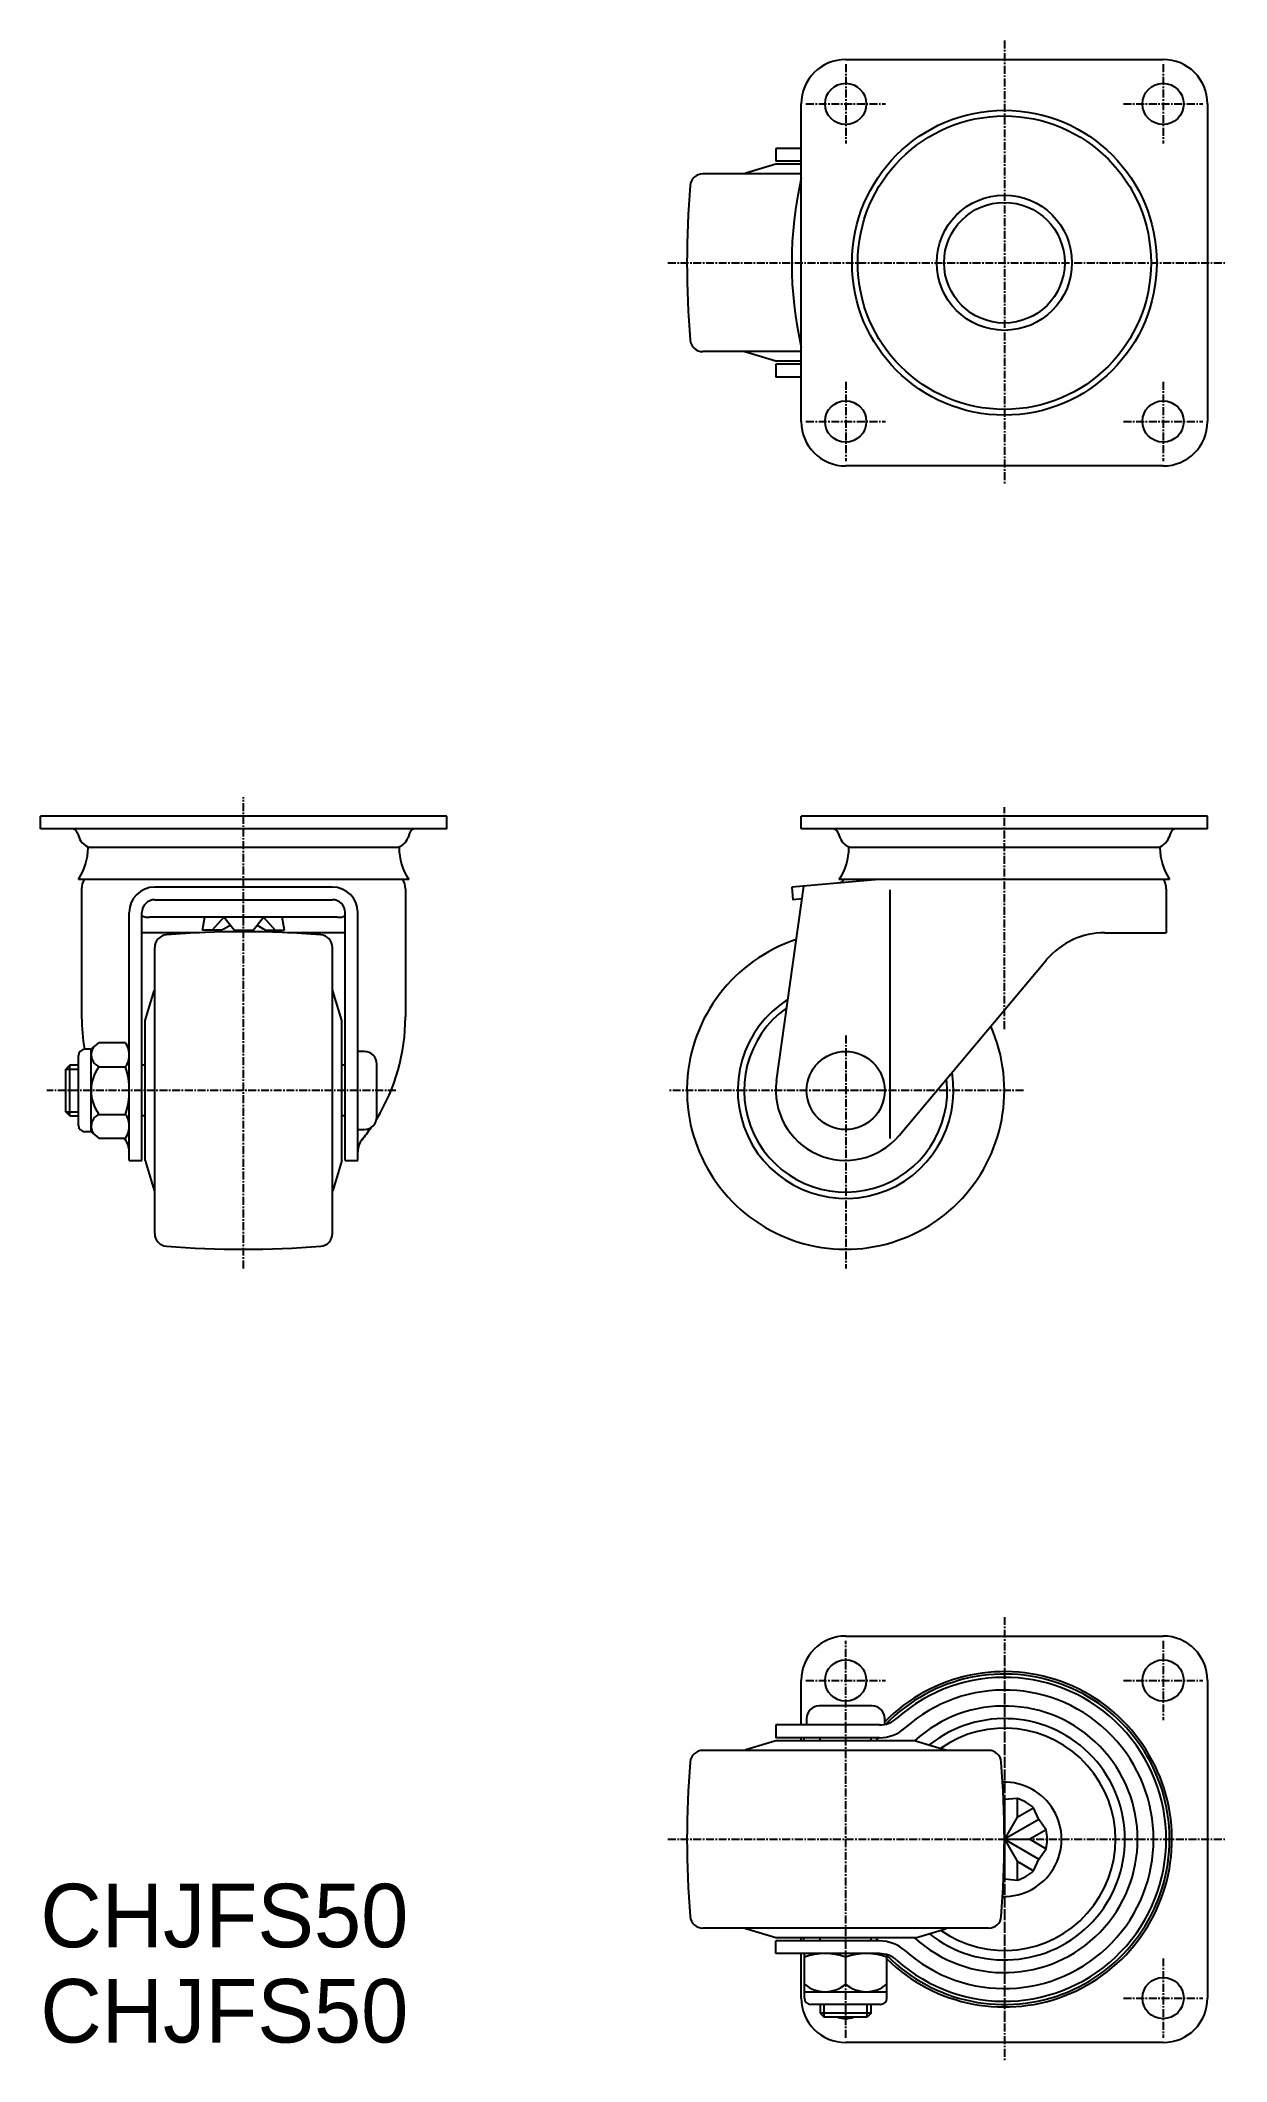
# Model space of a CAD drawing. Extents: x -3730 to -3543, y -247 to 71.
import ezdxf

# ---------------------------------------------------------------- set-up
doc = ezdxf.new("R2010")
doc.units = 0
doc.linetypes.add('CENTER', pattern=[2, 1.25, -0.25, 0.25, -0.25])
doc.layers.get('0').update_dxf_attribs({"linetype": 'CONTINUOUS'})
doc.layers.get('DEFPOINTS').update_dxf_attribs({"linetype": 'CONTINUOUS'})
doc.layers.add('CENTER', color=1, linetype='CENTER')

msp = doc.modelspace()

# ---------------------------------------------------------------- linework, layer by layer
at = {"color": 7, "linetype": 'CONTINUOUS'}
for p, q in [((-3603.43, 68.43), (-3553.43, 68.43)), ((-3610.43, 11.43), (-3610.43, 61.43)), ((-3546.43, 61.43), (-3546.43, 11.43)), ((-3610.43, 54.43), (-3614.43, 54.43)), ((-3614.43, 54.43), (-3614.43, 52.43)), ((-3614.43, 51.93), (-3619.14, 50.51)), ((-3610.43, 52.43), (-3614.43, 52.43)), ((-3610.43, 51.93), (-3614.43, 51.93)), ((-3610.43, 50.43), (-3625.94, 50.43)), ((-3610.43, 22.43), (-3625.94, 22.43)), ((-3614.43, 20.93), (-3619.14, 22.34)), ((-3610.43, 20.93), (-3614.43, 20.93)), ((-3610.43, 20.43), (-3614.43, 20.43)), ((-3614.43, 20.43), (-3614.43, 18.43)), ((-3610.43, 18.43), (-3614.43, 18.43)), ((-3553.43, 4.43), (-3603.43, 4.43)), ((-3666.28, -50.71), (-3730.28, -50.71)), ((-3730.28, -52.71), (-3730.28, -50.71)), ((-3730.28, -52.71), (-3730.28, -50.71)), ((-3666.28, -52.71), (-3666.28, -50.71)), ((-3666.28, -52.71), (-3666.28, -50.71)), ((-3546.43, -50.71), (-3610.43, -50.71)), ((-3610.43, -52.71), (-3610.43, -50.71)), ((-3610.43, -52.71), (-3610.43, -50.71)), ((-3546.43, -52.71), (-3546.43, -50.71)), ((-3546.43, -52.71), (-3546.43, -50.71)), ((-3666.28, -52.71), (-3730.28, -52.71)), ((-3724.44, -53.37), (-3724.19, -54.07)), ((-3672.12, -53.37), (-3672.37, -54.07)), ((-3546.43, -52.71), (-3610.43, -52.71)), ((-3604.59, -53.37), (-3604.33, -54.07)), ((-3552.26, -53.37), (-3552.52, -54.07)), ((-3673.78, -55.67), (-3722.78, -55.67)), ((-3553.92, -55.67), (-3602.93, -55.67)), ((-3672.26, -60.67), (-3724.3, -60.67)), ((-3723.78, -62.17), (-3723.78, -82.33)), ((-3684.28, -61.87), (-3712.28, -61.87)), ((-3672.78, -62.17), (-3672.78, -82.33)), ((-3614.32, -92.38), (-3610.01, -61.71)), ((-3598.21, -60.67), (-3611.93, -61.87)), ((-3611.93, -61.87), (-3611.75, -63.87)), ((-3552.41, -60.67), (-3604.45, -60.67)), ((-3596.49, -62.32), (-3596.49, -101.45)), ((-3552.93, -62.17), (-3552.93, -69.07)), ((-3716.28, -104.91), (-3716.28, -65.87)), ((-3714.28, -104.91), (-3714.28, -65.87)), ((-3683.48, -66.64), (-3713.08, -66.64)), ((-3712.28, -63.87), (-3684.28, -63.87)), ((-3704.73, -68.64), (-3704.39, -66.64)), ((-3701.4, -66.64), (-3703.23, -68.64)), ((-3699.77, -68.64), (-3701.4, -66.64)), ((-3696.79, -68.64), (-3695.15, -66.64)), ((-3695.15, -66.64), (-3693.32, -68.64)), ((-3691.83, -68.64), (-3692.17, -66.64)), ((-3682.28, -104.91), (-3682.28, -65.87)), ((-3680.28, -104.91), (-3680.28, -65.87)), ((-3610.29, -63.74), (-3611.75, -63.87)), ((-3705.21, -69.07), (-3714.28, -69.07)), ((-3701.74, -68.64), (-3704.73, -68.64)), ((-3701.74, -68.64), (-3700.4, -67.87)), ((-3699.77, -68.64), (-3696.79, -68.64)), ((-3696.16, -67.87), (-3694.82, -68.64)), ((-3694.82, -68.64), (-3691.83, -68.64)), ((-3682.28, -69.07), (-3691.35, -69.07)), ((-3562.63, -69.07), (-3552.93, -69.07)), ((-3712.28, -116.43), (-3712.28, -71.4)), ((-3684.28, -116.43), (-3684.28, -71.4)), ((-3595, -100.98), (-3571.82, -73.36)), ((-3713.78, -82.91), (-3712.36, -78.2)), ((-3682.78, -82.91), (-3684.19, -78.2)), ((-3713.78, -104.91), (-3713.78, -82.91)), ((-3682.78, -104.91), (-3682.78, -82.91)), ((-3724.28, -99.41), (-3724.28, -88.41)), ((-3722.28, -87.41), (-3723.28, -87.41)), ((-3722.28, -87.41), (-3721.08, -86.41)), ((-3722.28, -100.41), (-3722.28, -87.41)), ((-3716.86, -86.41), (-3721.08, -86.41)), ((-3716.86, -86.41), (-3716.28, -87.41)), ((-3679.28, -87.76), (-3680.28, -87.76)), ((-3725.65, -89.91), (-3726.28, -90.54)), ((-3726.28, -97.29), (-3726.28, -90.54)), ((-3725.65, -97.91), (-3725.65, -89.91)), ((-3724.28, -89.91), (-3725.65, -89.91)), ((-3721.08, -90.16), (-3716.86, -90.16)), ((-3713.78, -89.91), (-3714.28, -89.91)), ((-3682.28, -89.91), (-3682.78, -89.91)), ((-3677.28, -98.06), (-3677.28, -89.76)), ((-3725.65, -97.91), (-3726.28, -97.29)), ((-3725.65, -97.91), (-3724.28, -97.91)), ((-3721.08, -97.67), (-3716.86, -97.67)), ((-3713.78, -97.91), (-3714.28, -97.91)), ((-3682.28, -97.91), (-3682.78, -97.91)), ((-3722.28, -100.41), (-3723.28, -100.41)), ((-3722.28, -100.41), (-3721.08, -101.42)), ((-3721.08, -101.42), (-3716.86, -101.42)), ((-3716.86, -101.42), (-3716.28, -100.41)), ((-3680.28, -100.06), (-3679.28, -100.06)), ((-3716.28, -104.91), (-3714.28, -104.91)), ((-3713.78, -104.91), (-3712.36, -109.63)), ((-3682.78, -104.91), (-3684.19, -109.63)), ((-3682.28, -104.91), (-3680.28, -104.91)), ((-3603.43, -179.81), (-3553.43, -179.81)), ((-3610.43, -193.81), (-3610.43, -186.81)), ((-3546.43, -186.81), (-3546.43, -236.81)), ((-3599.28, -190.81), (-3607.58, -190.81)), ((-3598.08, -193.81), (-3614.43, -193.81)), ((-3614.43, -193.81), (-3614.43, -195.81)), ((-3609.58, -192.81), (-3609.58, -193.81)), ((-3597.28, -193.73), (-3597.28, -192.81)), ((-3614.43, -196.31), (-3619.14, -197.72)), ((-3598.08, -195.81), (-3614.43, -195.81)), ((-3592.43, -196.31), (-3614.43, -196.31)), ((-3610.43, -196.31), (-3610.43, -195.81)), ((-3610.01, -195.81), (-3610.01, -196.31)), ((-3607.43, -196.31), (-3607.43, -195.81)), ((-3599.43, -196.31), (-3599.43, -195.81)), ((-3592.43, -196.31), (-3587.71, -197.72)), ((-3580.91, -197.81), (-3625.94, -197.81)), ((-3578.43, -205.56), (-3578.56, -205.54)), ((-3576.43, -205.36), (-3578.43, -205.56)), ((-3578.43, -205.56), (-3578.43, -218.06)), ((-3576.43, -205.36), (-3576.43, -208.34)), ((-3576.43, -208.34), (-3573.84, -206.85)), ((-3573.01, -208.68), (-3573.84, -206.85)), ((-3576.43, -208.34), (-3578.43, -211.81)), ((-3573.01, -208.68), (-3578.43, -211.81)), ((-3571.84, -210.32), (-3573.01, -208.68)), ((-3578.43, -211.81), (-3573.01, -214.93)), ((-3578.43, -211.81), (-3576.43, -215.27)), ((-3578.43, -211.81), (-3574.43, -211.81)), ((-3571.84, -210.32), (-3574.43, -211.81)), ((-3574.43, -211.81), (-3571.84, -213.3)), ((-3576.43, -215.27), (-3576.43, -218.25)), ((-3576.43, -215.27), (-3573.84, -216.76)), ((-3573.84, -216.76), (-3573.01, -214.93)), ((-3573.01, -214.93), (-3571.84, -213.3)), ((-3578.56, -218.07), (-3578.43, -218.06)), ((-3578.43, -218.06), (-3576.43, -218.25)), ((-3580.91, -225.81), (-3625.94, -225.81)), ((-3614.43, -227.31), (-3619.14, -225.89)), ((-3592.43, -227.31), (-3587.71, -225.89)), ((-3592.43, -227.31), (-3614.43, -227.31)), ((-3598.08, -227.81), (-3614.43, -227.81)), ((-3614.43, -229.81), (-3614.43, -227.81)), ((-3610.43, -227.81), (-3610.43, -227.31)), ((-3610.01, -227.81), (-3610.01, -227.31)), ((-3607.43, -227.81), (-3607.43, -227.31)), ((-3599.43, -227.81), (-3599.43, -227.31)), ((-3598.08, -229.81), (-3614.43, -229.81)), ((-3610.43, -236.81), (-3610.43, -229.81)), ((-3609.93, -236.81), (-3609.93, -229.81)), ((-3603.43, -234.61), (-3603.43, -230.39)), ((-3596.93, -236.81), (-3596.93, -229.98)), ((-3609.93, -235.81), (-3596.93, -235.81)), ((-3597.93, -237.81), (-3608.93, -237.81)), ((-3607.43, -237.81), (-3607.43, -239.18)), ((-3599.43, -239.18), (-3599.43, -237.81)), ((-3599.43, -239.18), (-3607.43, -239.18)), ((-3607.43, -239.18), (-3606.8, -239.81)), ((-3600.05, -239.81), (-3606.8, -239.81)), ((-3599.43, -239.18), (-3600.05, -239.81)), ((-3553.43, -243.81), (-3603.43, -243.81))]:
    msp.add_line(p, q, dxfattribs=at)
at = {"color": 3, "linetype": 'CONTINUOUS'}
for p, q in [((-3726.28, -90.54), (-3724.28, -90.54)), ((-3726.28, -97.29), (-3724.28, -97.29)), ((-3606.8, -239.81), (-3606.8, -237.81)), ((-3600.05, -239.81), (-3600.05, -237.81))]:
    msp.add_line(p, q, dxfattribs=at)
at = {"color": 7, "linetype": 'CONTINUOUS'}
for centre, radius in [((-3603.43, 61.43), 3.25), ((-3553.43, 61.43), 3.25), ((-3578.43, 36.43), 24), ((-3578.43, 36.43), 23.1), ((-3578.43, 36.43), 10.65), ((-3578.43, 36.43), 9.5), ((-3603.43, 11.43), 3.25), ((-3553.43, 11.43), 3.25), ((-3603.43, -93.91), 6.15), ((-3603.43, -186.81), 3.25), ((-3553.43, -186.81), 3.25), ((-3553.43, -236.81), 3.25)]:
    msp.add_circle(centre, radius, dxfattribs=at)
for centre, radius, start, end in [((-3603.43, 61.43), 7, 90, 180), ((-3553.43, 61.43), 7, 0, 90), ((-3478.43, 36.43), 150, 175.3493, 184.6507), ((-3625.94, 48.43), 2, 90, 175.3493), ((-3619.03, 50.13), 0.4, 106.6992, 131.9241), ((-3551.93, 36.43), 60, 167.1614, 192.8386), ((-3625.94, 24.43), 2, 184.6507, 270), ((-3619.03, 22.73), 0.4, 228.0759, 253.3008), ((-3603.43, 11.43), 7, 180, 270), ((-3553.43, 11.43), 7, 270, 0), ((-3725.38, -53.71), 1, 20, 90), ((-3721.84, -53.21), 2.5, 200, 259.7369), ((-3674.72, -53.21), 2.5, 280.2631, 340), ((-3671.18, -53.71), 1, 90, 160), ((-3605.53, -53.71), 1, 20, 90), ((-3601.98, -53.21), 2.5, 200, 259.7369), ((-3554.87, -53.21), 2.5, 280.2631, 340), ((-3551.33, -53.71), 1, 90, 160), ((-3731.78, -55.67), 9, 326.251, 0), ((-3664.78, -55.67), 9, 180, 213.749), ((-3611.93, -55.67), 9, 326.251, 0), ((-3544.92, -55.67), 9, 180, 213.749), ((-3720.78, -62.17), 3, 150, 180), ((-3712.28, -65.87), 4, 90, 180), ((-3684.28, -65.87), 4, 0, 90), ((-3675.78, -62.17), 3, 0, 30), ((-3604.59, -60.23), 1, 275, 330.8974), ((-3601.1, -62.17), 3, 150, 150.8974), ((-3555.93, -62.17), 3, 0, 30), ((-3712.28, -65.87), 2, 90, 180), ((-3713.18, -63.64), 3, 248.5099, 271.8915), ((-3684.28, -65.87), 2, 0, 90), ((-3683.38, -63.64), 3, 268.1085, 291.4901), ((-3710.28, -71.4), 2, 94.6507, 180), ((-3698.28, -218.91), 150, 85.3493, 94.6507), ((-3686.28, -71.4), 2, 0, 85.3493), ((-3562.63, -81.07), 12, 90, 140), ((-3603.43, -93.91), 25, 108.1039, 23.8961), ((-3711.98, -78.31), 0.4, 138.0759, 163.3008), ((-3684.58, -78.31), 0.4, 16.6992, 41.9241), ((-3603.43, -93.91), 17, 122.3202, 9.6798), ((-3693.05, -82.33), 30.73, 180, 189.5281), ((-3703.51, -82.33), 30.73, 328.5092, 0), ((-3603.43, -93.91), 16, 125.4325, 6.5675), ((-3723.28, -88.41), 1, 90, 180), ((-3720.21, -88.28), 2.07, 145.1294, 245.1294), ((-3719.6, -88.28), 3.32, 325.6158, 25.6158), ((-3679.28, -89.76), 2, 0, 90), ((-3715.8, -93.91), 6.48, 144.5804, 215.4196), ((-3728.7, -93.91), 12.42, 342.412, 17.588), ((-3603.43, -93.91), 11, 172, 320), ((-3720.21, -99.54), 2.07, 114.8706, 214.8706), ((-3719.6, -99.54), 3.32, 334.3842, 34.3842), ((-3679.28, -98.06), 2, 270, 0), ((-3723.28, -99.41), 1, 180, 270), ((-3693.05, -82.33), 30.73, 218.4072, 218.9564), ((-3719.28, -103.53), 3, 0, 38.9564), ((-3677.28, -103.53), 3, 141.0436, 180), ((-3703.51, -82.33), 30.73, 321.0436, 325.4898), ((-3711.98, -109.51), 0.4, 196.6992, 221.9241), ((-3684.58, -109.51), 0.4, 318.0759, 343.3008), ((-3710.28, -116.43), 2, 180, 265.3493), ((-3686.28, -116.43), 2, 274.6507, 0), ((-3698.28, 31.09), 150, 265.3493, 274.6507), ((-3603.43, -186.81), 7, 90, 180), ((-3553.43, -186.81), 7, 0, 90), ((-3578.43, -211.81), 26.4, 225.5122, 135.5625), ((-3578.43, -211.81), 26.02, 224.6836, 135.8536), ((-3578.43, -211.81), 25.5, 228.2247, 131.7753), ((-3607.58, -192.81), 2, 90, 180), ((-3599.28, -192.81), 2, 0, 90), ((-3578.43, -211.81), 23.5, 228.2247, 131.7753), ((-3578.43, -211.81), 20.99, 227.589, 132.411), ((-3598.08, -189.81), 4, 270, 311.7753), ((-3578.43, -211.81), 19, 231.4254, 128.5746), ((-3578.43, -211.81), 25.5, 141.1377, 142.5663), ((-3598.08, -189.81), 6, 270, 311.7753), ((-3578.43, -211.81), 17.5, 234.9046, 125.0954), ((-3478.43, -211.81), 150, 175.3493, 184.6507), ((-3625.94, -199.81), 2, 90, 175.3493), ((-3619.03, -198.11), 0.4, 106.6992, 131.9241), ((-3587.83, -198.11), 0.4, 48.0759, 73.3008), ((-3580.91, -199.81), 2, 4.6507, 90), ((-3728.43, -211.81), 150, 355.3493, 4.6507), ((-3578.43, -211.81), 9, 268.2809, 91.7191), ((-3578.43, -211.81), 6.75, 47.2353, 72.7647), ((-3578.43, -211.81), 6.75, 347.2353, 12.7647), ((-3578.43, -211.81), 6.75, 287.2353, 312.7647), ((-3625.94, -223.81), 2, 184.6507, 270), ((-3619.03, -225.51), 0.4, 228.0759, 253.3008), ((-3587.83, -225.51), 0.4, 286.6992, 311.9241), ((-3580.91, -223.81), 2, 270, 355.3493), ((-3578.43, -211.81), 25.5, 217.4337, 218.8623), ((-3598.08, -233.81), 6, 48.2247, 90), ((-3606.68, -239.19), 9.39, 69.7438, 110.2562), ((-3600.18, -239.19), 9.39, 69.7438, 110.2562), ((-3598.08, -233.81), 4, 48.2247, 90), ((-3606.68, -230.8), 5.01, 229.5191, 310.4809), ((-3600.18, -230.8), 5.01, 229.5191, 310.4809), ((-3603.43, -236.81), 7, 180, 270), ((-3608.93, -236.81), 1, 180, 270), ((-3597.93, -236.81), 1, 270, 0), ((-3553.43, -236.81), 7, 270, 0), ((-3603.43, -236.81), 3.25, 247.3801, 292.6199)]:
    msp.add_arc(centre, radius, start, end, dxfattribs=at)
at = {"layer": 'CENTER', "color": 1, "linetype": 'CENTER'}
for p, q in [((-3578.43, 71.43), (-3578.43, 1.43)), ((-3603.43, 67.68), (-3603.43, 55.18)), ((-3553.43, 67.68), (-3553.43, 55.18)), ((-3609.68, 61.43), (-3597.18, 61.43)), ((-3559.68, 61.43), (-3547.18, 61.43)), ((-3631.43, 36.43), (-3543.43, 36.43)), ((-3603.43, 17.68), (-3603.43, 5.18)), ((-3553.43, 17.68), (-3553.43, 5.18)), ((-3609.68, 11.43), (-3597.18, 11.43)), ((-3559.68, 11.43), (-3547.18, 11.43)), ((-3698.28, -121.91), (-3698.28, -47.71)), ((-3578.43, -84.23), (-3578.43, -49.28)), ((-3603.43, -85.25), (-3603.43, -121.91)), ((-3674.28, -93.91), (-3729.28, -93.91)), ((-3575.43, -93.91), (-3631.43, -93.91)), ((-3578.43, -176.81), (-3578.43, -246.81)), ((-3603.43, -243.06), (-3603.43, -180.56)), ((-3553.43, -180.56), (-3553.43, -193.06)), ((-3578.43, -183.31), (-3578.43, -240.31)), ((-3578.43, -183.31), (-3578.43, -240.31)), ((-3609.68, -186.81), (-3597.18, -186.81)), ((-3559.68, -186.81), (-3547.18, -186.81)), ((-3631.43, -211.81), (-3543.43, -211.81)), ((-3553.43, -230.56), (-3553.43, -243.06)), ((-3559.68, -236.81), (-3547.18, -236.81))]:
    msp.add_line(p, q, dxfattribs=at)
at = {"layer": 'DEFPOINTS', "color": 0, "linetype": 'BYBLOCK'}
for p in [(-3698.28, -68.91), (-3714.28, -104.91), (-3682.28, -104.91)]:
    msp.add_point(p, dxfattribs=at)

# ---------------------------------------------------------------- texts
at = {"color": 7, "linetype": 'CONTINUOUS'}
for p in [(-3730.28, -228.81), (-3730.28, -243.81)]:
    msp.add_text('CHJFS50', height=10, dxfattribs=at).set_placement(p)

doc.saveas('drawing.dxf')
